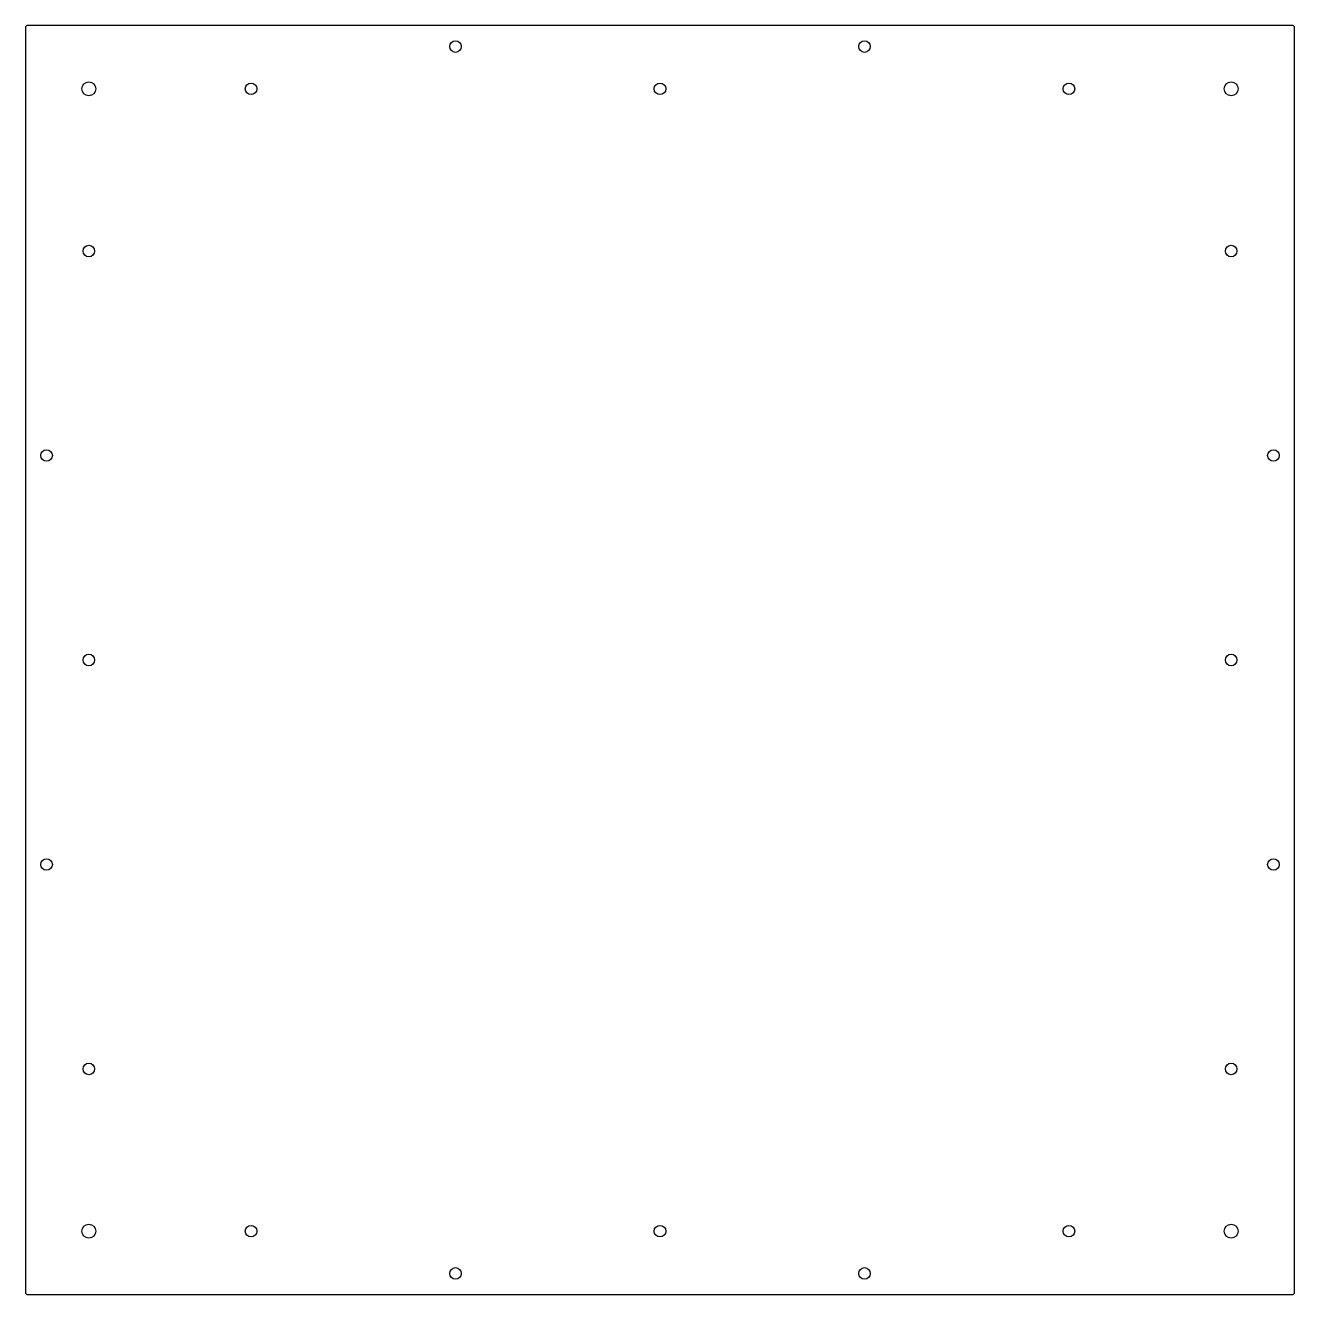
# Model space of a CAD drawing. Header units: millimetres. Extents: x -275 to 325, y -275 to 325.
import ezdxf

# ---------------------------------------------------------------- set-up
doc = ezdxf.new("R2010")
doc.units = ezdxf.units.MM
doc.layers.get('0').update_dxf_attribs({"linetype": 'CONTINUOUS'})

msp = doc.modelspace()

# ---------------------------------------------------------------- linework, layer by layer
for p, q in [((324, 325, 0), (-274, 325, 0)), ((325, -274, 0), (325, 324, 0)), ((-275, 324, 0), (-275, -274, 0)), ((-274, -275, 0), (324, -275, 0))]:
    msp.add_line(p, q)
for centre, radius in [((-71.67, 315, 0), 2.75), ((121.67, 315, 0), 2.75), ((-245, 295, 0), 3.25), ((-168.33, 295, 0), 2.75), ((25, 295, 0), 2.75), ((218.33, 295, 0), 2.75), ((295, 295, 0), 3.25), ((-245, 218.33, 0), 2.75), ((295, 218.33, 0), 2.75), ((-265, 121.67, 0), 2.75), ((315, 121.67, 0), 2.75), ((-245, 25, 0), 2.75), ((295, 25, 0), 2.75), ((-265, -71.67, 0), 2.75), ((315, -71.67, 0), 2.75), ((-245, -168.33, 0), 2.75), ((295, -168.33, 0), 2.75), ((-245, -245, 0), 3.25), ((-168.33, -245, 0), 2.75), ((25, -245, 0), 2.75), ((218.33, -245, 0), 2.75), ((295, -245, 0), 3.25), ((-71.67, -265, 0), 2.75), ((121.67, -265, 0), 2.75)]:
    msp.add_circle(centre, radius)
for centre, start, end in [((-274, 324, 0), 90, 180), ((324, 324, 0), 0, 90), ((-274, -274, 0), 180, 270), ((324, -274, 0), -90, 0)]:
    msp.add_arc(centre, 1, start, end)

doc.saveas('drawing.dxf')
